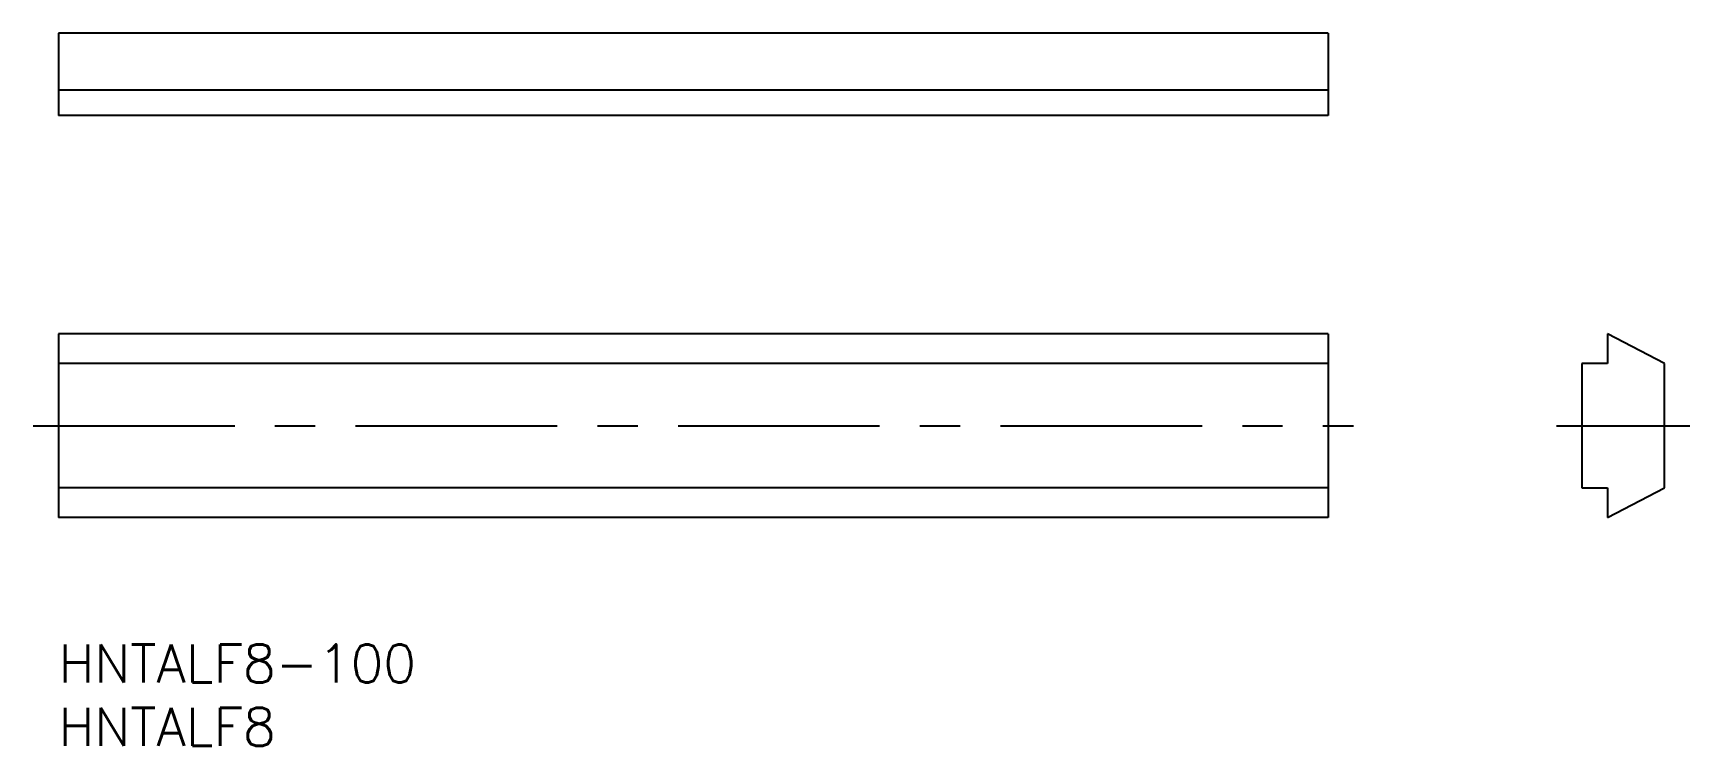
# Model space of a CAD drawing. Extents: x -2 to 129, y -8 to 48.
import ezdxf

# ---------------------------------------------------------------- set-up
doc = ezdxf.new("R2010")
doc.units = 0
doc.header["$LTSCALE"] = 0.5
doc.linetypes.add('CENTER', pattern=[50.8, 31.75, -6.35, 6.35, -6.35])
for name, color, linetype in [('MSM_CENTER', 1, 'CENTER'), ('MSM_CONTINUOUS', 7, 'CONTINUOUS'), ('MSM_PART_NUMBER', 7, 'CONTINUOUS')]:
    doc.layers.add(name, color=color, linetype=linetype)
doc.styles.get("Standard").update_dxf_attribs({"font": 'txt.shx', "height": 3, "bigfont": 'bigfont.shx'})

# ---------------------------------------------------------------- blocks, each defined once
blk = doc.blocks.new('*U12')
at = {"layer": 'MSM_PART_NUMBER'}
blk.add_text('HNTALF8-100', height=3, dxfattribs=at).set_placement((0, -3))
blk = doc.blocks.new('*U13')
at = {"layer": 'MSM_PART_NUMBER'}
blk.add_text('HNTALF8', height=3, dxfattribs=at).set_placement((0, -8))

msp = doc.modelspace()

# ---------------------------------------------------------------- linework, layer by layer
at = {"layer": 'MSM_CENTER'}
for p, q in [((-2, 17.25), (102, 17.25)), ((118, 17.25), (128.5, 17.25))]:
    msp.add_line(p, q, dxfattribs=at)
at = {"layer": 'MSM_CONTINUOUS'}
for p, q in [((100, 48.21), (0, 48.21)), ((0, 48.21), (0, 41.71)), ((100, 48.21), (100, 41.71)), ((100, 43.71), (0, 43.71)), ((100, 41.71), (0, 41.71)), ((0, 24.5), (0, 10)), ((100, 24.5), (0, 24.5)), ((100, 24.5), (100, 10)), ((126.5, 22.15), (122, 24.5)), ((122, 24.5), (122, 22.15)), ((100, 22.15), (0, 22.15)), ((122, 22.15), (120, 22.15)), ((120, 22.15), (120, 12.35)), ((126.5, 12.35), (126.5, 22.15)), ((100, 12.35), (0, 12.35)), ((120, 12.35), (122, 12.35)), ((122, 12.35), (122, 10)), ((122, 10), (126.5, 12.35)), ((100, 10), (0, 10))]:
    msp.add_line(p, q, dxfattribs=at)

# ---------------------------------------------------------------- block references
for name in ['*U12', '*U13']:
    msp.add_blockref(name, (0, 0), dxfattribs=at)

doc.saveas('drawing.dxf')
